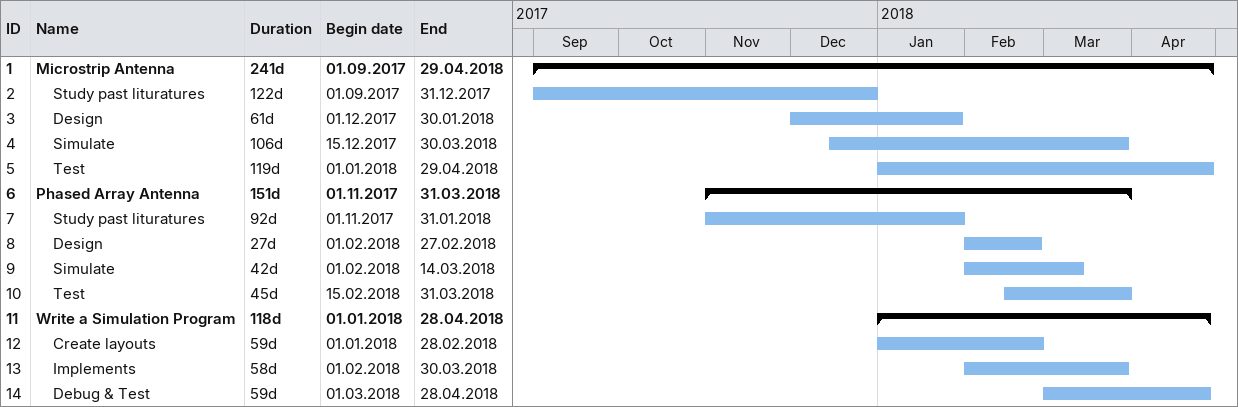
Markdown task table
| ID | Level | Task | Duration | Start | Finish |
|---|---|---|---|---|---|
| 1 | 1 | **Microstrip Antenna** | 241d | 2017-09-01 | 2018-04-29 |
| 2 | 2 | Study past lituratures | 122d | 2017-09-01 | 2017-12-31 |
| 3 | 2 | Design | 61d | 2017-12-01 | 2018-01-30 |
| 4 | 2 | Simulate | 106d | 2017-12-15 | 2018-03-30 |
| 5 | 2 | Test | 119d | 2018-01-01 | 2018-04-29 |
| 6 | 1 | **Phased Array Antenna** | 151d | 2017-11-01 | 2018-03-31 |
| 7 | 2 | Study past lituratures | 92d | 2017-11-01 | 2018-01-31 |
| 8 | 2 | Design | 27d | 2018-02-01 | 2018-02-27 |
| 9 | 2 | Simulate | 42d | 2018-02-01 | 2018-03-14 |
| 10 | 2 | Test | 45d | 2018-02-15 | 2018-03-31 |
| 11 | 1 | **Write a Simulation Program** | 118d | 2018-01-01 | 2018-04-28 |
| 12 | 2 | Create layouts | 59d | 2018-01-01 | 2018-02-28 |
| 13 | 2 | Implements | 58d | 2018-02-01 | 2018-03-30 |
| 14 | 2 | Debug & Test | 59d | 2018-03-01 | 2018-04-28 |
